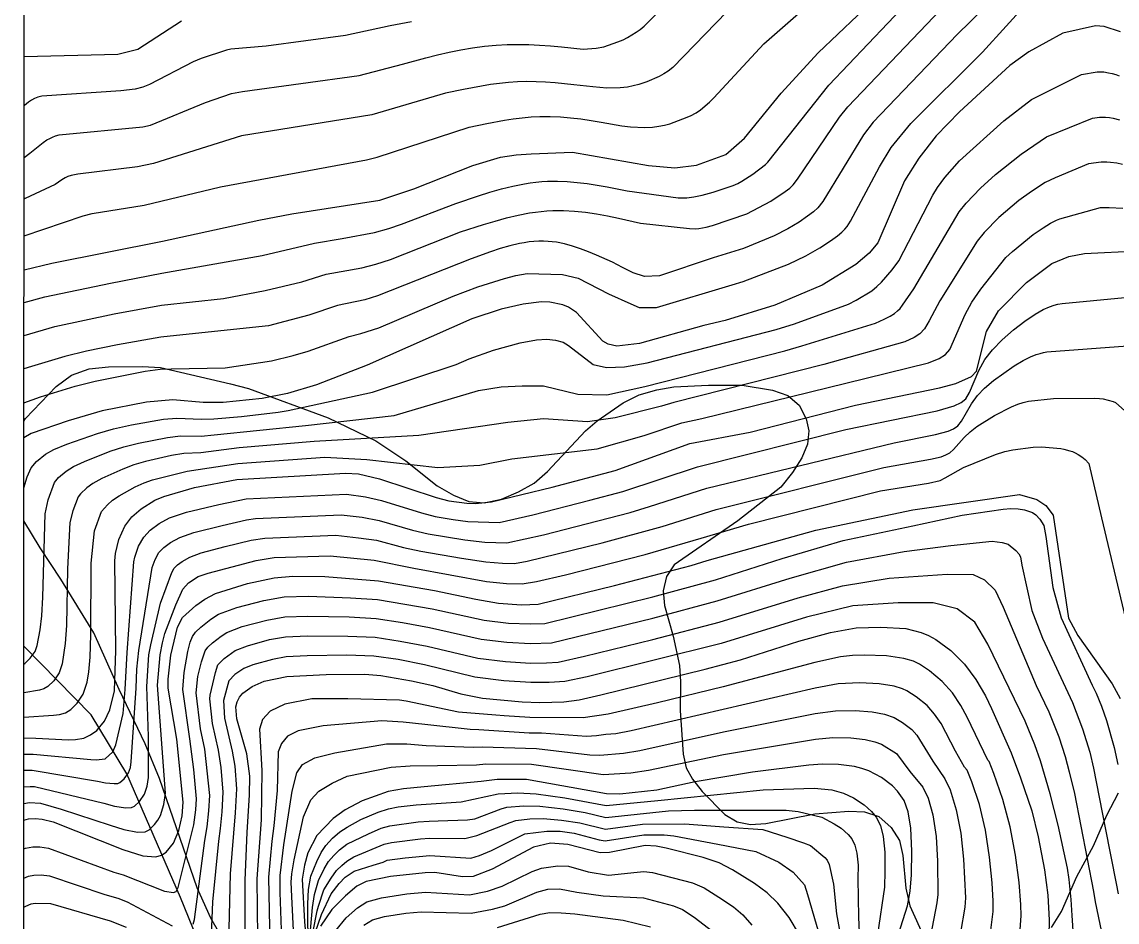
# Model space of a CAD drawing. Extents: x 197794 to 200030, y 561152 to 563931.
# Drawn here: x 197793.8 to 198070.8, y 562998.3 to 563226.1 of the extents above; entities that cross this region are included whole.
import ezdxf

# ---------------------------------------------------------------- set-up
doc = ezdxf.new("R2010")
doc.units = 0
for name, color, linetype in [('E0022112', 5, 'CONTINUOUS'), ('F0017111', 30, 'CONTINUOUS'), ('F0017114', 7, 'CONTINUOUS'), ('G0037213', 32, 'CONTINUOUS'), ('H0017334', 7, 'CONTINUOUS')]:
    doc.layers.add(name, color=color, linetype=linetype)

msp = doc.modelspace()

# ---------------------------------------------------------------- linework, layer by layer
at = {"layer": 'E0022112', "flags": 128}
msp.add_lwpolyline([(197848.739, 562968.075), (197833.933, 563004.537), (197820.339, 563035.834), (197811.303, 563050.759), (197794.301, 563068.174)], dxfattribs=at)
at = {"layer": 'F0017111'}
for points, elevation in [([(197794.329, 563171.932), (197809.305, 563177.015), (197811.565, 563177.586), (197824.728, 563179.738), (197843.979, 563184.355), (197880.913, 563191.22), (197883.633, 563191.873), (197906.873, 563199.447), (197911.35, 563200.388), (197915.828, 563201.224), (197918.069, 563201.57), (197920.311, 563201.851), (197922.554, 563202.054), (197924.799, 563202.165), (197927.38, 563202.17), (197929.964, 563202.054), (197932.55, 563201.834), (197935.137, 563201.529), (197937.726, 563201.154), (197940.316, 563200.728), (197945.496, 563199.79), (197947.729, 563199.535), (197951.306, 563199.376), (197953.26, 563199.457), (197954.849, 563199.683), (197956.341, 563199.977), (197957.661, 563200.313), (197960.942, 563201.527), (197962.847, 563202.356), (197964.323, 563203.109), (197965.444, 563203.867), (197967.701, 563205.815), (197968.813, 563206.9), (197981.458, 563220.564), (198003.009, 563239.474)], 345), ([(197794.334, 563191.799), (197795.757, 563192.871), (197799.192, 563195.563), (197800.12, 563196.215), (197800.837, 563196.619), (197801.543, 563196.964), (197802.267, 563197.253), (197803.182, 563197.477), (197824.381, 563199.532), (197826.332, 563199.988), (197840.202, 563205.666), (197846.802, 563207.941), (197849.603, 563208.501), (197879.045, 563212.52), (197890.029, 563215.396), (197895.933, 563216.974), (197898.888, 563217.718), (197901.847, 563218.406), (197904.812, 563219.02), (197907.784, 563219.543), (197910.765, 563219.955), (197913.756, 563220.238), (197916.484, 563220.374), (197919.222, 563220.403), (197921.966, 563220.341), (197924.716, 563220.203), (197927.47, 563220.004), (197930.228, 563219.759), (197935.751, 563219.194), (197938.986, 563219.429), (197940.928, 563219.811), (197944.484, 563221.031), (197945.828, 563221.589), (197946.913, 563222.128), (197949.172, 563223.482), (197950.166, 563224.182), (197951.2, 563225.042), (197963.556, 563237.406)], 335), ([(198044.025, 563236.381), (198030.303, 563222.871), (198009.092, 563200.709), (198006.655, 563197.512), (197996.369, 563180.668), (197995.103, 563179.06), (197993.994, 563178.028), (197992.515, 563176.901), (197990.357, 563175.462), (197987.482, 563173.758), (197984.038, 563171.978), (197976.289, 563168.773), (197968.649, 563166.374), (197955.046, 563161.831), (197951.243, 563161.641), (197948.39, 563162.591), (197945.727, 563163.922), (197943.178, 563165.3), (197939.13, 563167.106), (197937.104, 563167.948), (197935.074, 563168.718), (197933.04, 563169.389), (197931, 563169.938), (197928.953, 563170.341), (197927.927, 563170.48), (197926.899, 563170.573), (197925.694, 563170.621), (197924.487, 563170.607), (197923.276, 563170.534), (197922.064, 563170.407), (197920.849, 563170.23), (197919.632, 563170.007), (197917.193, 563169.441), (197914.747, 563168.741), (197912.297, 563167.941), (197907.389, 563166.175), (197883.69, 563156.77), (197880.48, 563155.79), (197873.62, 563154.35), (197866.33, 563151.88), (197860.25, 563150.28), (197856.14, 563149.23), (197842.52, 563147.74), (197828.92, 563146.35), (197817.96, 563144.42), (197810.16, 563142.8), (197804.68, 563141.47), (197796.21, 563138.94), (197794.32, 563138.29)], 365), ([(197794.324, 563155.06), (197799.6, 563156.52), (197816.22, 563160.03), (197829.2, 563162.52), (197854.53, 563167.03), (197867.78, 563170.11), (197874.78, 563171.25), (197882.99, 563172.85), (197886.56, 563173.83), (197889.78, 563174.93), (197903.508, 563180.184), (197909.277, 563182.117), (197912.165, 563183.017), (197915.058, 563183.836), (197917.958, 563184.548), (197920.865, 563185.127), (197922.322, 563185.358), (197923.781, 563185.545), (197925.243, 563185.685), (197926.708, 563185.776), (197929.206, 563185.811), (197931.712, 563185.71), (197934.224, 563185.494), (197936.742, 563185.181), (197939.265, 563184.791), (197941.791, 563184.343), (197946.848, 563183.35), (197959.757, 563181.597), (197961.984, 563181.592), (197963.718, 563181.797), (197965.869, 563182.246), (197968.644, 563183.02), (197973.662, 563184.716), (197974.867, 563185.231), (197975.872, 563185.801), (197978.617, 563187.585), (197981.841, 563190.008), (197982.474, 563190.612), (197997.844, 563210.042), (198022.748, 563236.308)], 355), ([(197794.317, 563129.749), (197798.5, 563131.25), (197807.22, 563133.95), (197812.28, 563135.23), (197824.96, 563137.74), (197828.78, 563138.27), (197831.54, 563138.36), (197845.21, 563138.61), (197856.95, 563140.33), (197862.43, 563141.72), (197866.19, 563142.77), (197876.55, 563146.48), (197879.5, 563147.23), (197884.03, 563148.72), (197902.9, 563156.67), (197909.12, 563159.1), (197915.81, 563161.21), (197918.72, 563161.93), (197921.585, 563162.396), (197930.512, 563162.211), (197934.506, 563161.261), (197942.114, 563157.27), (197947.819, 563154.8), (197949.911, 563153.85), (197954.285, 563153.85), (197973.452, 563159.602), (197976.216, 563160.448), (197987.651, 563164.77), (197992.039, 563166.918), (197995.606, 563168.956), (197998.268, 563170.684), (198000.031, 563171.982), (198001.146, 563172.925), (198001.9, 563173.656), (198002.522, 563174.359), (198003.382, 563175.665), (198010.714, 563189.456), (198013.674, 563194.286), (198018.604, 563200.383), (198036.771, 563218.466), (198048.692, 563231.547)], 370), ([(197794.322, 563146.75), (197802.14, 563148.99), (197817.09, 563152.22), (197829.06, 563154.44), (197844.77, 563156.08), (197855.34, 563158.13), (197864.56, 563160.37), (197870.7, 563162.23), (197879.77, 563163.89), (197883.34, 563164.81), (197887.05, 563166), (197904.75, 563172.94), (197910.549, 563174.828), (197913.452, 563175.705), (197916.358, 563176.503), (197919.268, 563177.194), (197922.185, 563177.753), (197923.646, 563177.974), (197925.108, 563178.152), (197926.573, 563178.283), (197928.04, 563178.364), (197929.419, 563178.393), (197930.801, 563178.379), (197933.57, 563178.229), (197936.345, 563177.938), (197939.125, 563177.53), (197941.909, 563177.028), (197944.696, 563176.456), (197950.276, 563175.194), (197962.593, 563173.78), (197964.138, 563173.772), (197965.004, 563173.843), (197966.83, 563174.172), (197968.444, 563174.593), (197977.167, 563177.496), (197983.171, 563180.737), (197986.866, 563183.192), (197987.967, 563184.059), (197988.833, 563184.884), (197989.986, 563186.333), (198000.531, 563201.948), (198002.663, 563204.616), (198028.009, 563231.152)], 360), ([(197972.069, 563228.618), (197958.382, 563214.519), (197957.274, 563213.655), (197956.18, 563212.977), (197954.929, 563212.31), (197951.84, 563210.908), (197949.807, 563210.249), (197946.949, 563209.575), (197945.116, 563209.39), (197941.738, 563209.364), (197938.185, 563209.625), (197933.401, 563210.201), (197928.621, 563210.675), (197926.234, 563210.842), (197923.85, 563210.945), (197921.469, 563210.971), (197919.093, 563210.907), (197916.815, 563210.754), (197914.541, 563210.518), (197912.271, 563210.211), (197910.003, 563209.845), (197905.472, 563208.984), (197900.946, 563208.029), (197882.332, 563202.604), (197849.288, 563197.258), (197827.102, 563190.245), (197823.05, 563189.462), (197807.969, 563187.583), (197806.217, 563187.244), (197805.433, 563186.963), (197804.772, 563186.653), (197803.862, 563186.135), (197802.187, 563184.974), (197798.401, 563183.142), (197794.594, 563181.371), (197794.331, 563181.258)], 340), ([(197892.353, 563226.102), (197886.954, 563225.098), (197875.605, 563222.671), (197855.584, 563219.927), (197846.598, 563219.179), (197845.502, 563218.975), (197839.112, 563216.805), (197837.068, 563215.969), (197826.048, 563210.266), (197824.353, 563209.57), (197822.393, 563209.091), (197818.798, 563208.615), (197798.836, 563207.298), (197797.796, 563207.043), (197796.995, 563206.694), (197796.222, 563206.271), (197795.445, 563205.772), (197794.475, 563204.978), (197794.337, 563204.823)], 330), ([(197794.312, 563108.195), (197795.16, 563111.01), (197796.11, 563113.3), (197797.44, 563114.9), (197799.77, 563116.74), (197801.86, 563117.87), (197805.19, 563119.23), (197812.94, 563121.94), (197816.97, 563123.11), (197821.47, 563124.15), (197829.63, 563125.58), (197832.98, 563125.84), (197839.21, 563125.59), (197842.3, 563125.67), (197849.34, 563126.3), (197858.58, 563127.37), (197861.16, 563127.77), (197882.49, 563132.4), (197903.58, 563139.43), (197906.94, 563140.83), (197913.09, 563143.04), (197919.83, 563144.93), (197923.9, 563145.65), (197926.59, 563145.84), (197928.73, 563145.55), (197930.64, 563145.04), (197932.03, 563144.26), (197938.29, 563139.41), (197941.62, 563138.68), (197946.17, 563138.8), (197951.922, 563139.863), (197984.585, 563148.305), (197989.162, 563149.693), (198002.846, 563154.701), (198004.783, 563155.676), (198008.73, 563158.074), (198009.975, 563159.106), (198011.179, 563160.284), (198013.856, 563163.364), (198015.547, 563165.663), (198024.158, 563182.278), (198025.352, 563184.17), (198027.245, 563186.71), (198030.957, 563190.911), (198042.131, 563201.085), (198049.095, 563206.428), (198061.742, 563212.792), (198065.77, 563213.447), (198067.412, 563213.415), (198068.573, 563213.234), (198069.551, 563213.008), (198070.43, 563212.751), (198071.261, 563212.451)], 380), ([(197794.3, 563063.61), (197794.56, 563063.76), (197795.89, 563065.12), (197797.16, 563066.82), (197797.67, 563068.35), (197798.42, 563072.25), (197798.85, 563075.79), (197799.08, 563080.51), (197799.71, 563101.64), (197800.45, 563105.15), (197802.04, 563109.6), (197803.04, 563110.8), (197805.01, 563112.47), (197806.81, 563113.61), (197809.58, 563114.89), (197816.12, 563117.45), (197819.54, 563118.56), (197823.24, 563119.5), (197830.62, 563120.97), (197833.86, 563121.38), (197839.11, 563121.32), (197842.43, 563121.58), (197865.51, 563124.01), (197887.91, 563126.49), (197909.28, 563132.81), (197914.99, 563133.78), (197920.32, 563134), (197925.73, 563134), (197934.35, 563131.91), (197941.74, 563131.78), (197951.34, 563133.88), (197986.778, 563142.839), (197991.072, 563144.118), (198009.676, 563149.855), (198011.903, 563150.859), (198013.374, 563151.657), (198014.475, 563152.354), (198015.257, 563152.968), (198015.871, 563153.587), (198016.52, 563154.397), (198019.368, 563158.54), (198030.847, 563178.009), (198032.585, 563180.193), (198036.266, 563184.065), (198040.062, 563187.518), (198046.477, 563192.654), (198052.936, 563196.994), (198064.56, 563201.771), (198066.319, 563202.021), (198067.823, 563202.011), (198068.889, 563201.885), (198069.787, 563201.723), (198071.369, 563201.321)], 385), ([(198072.113, 563190.04), (198070.707, 563190.335), (198069.131, 563190.542), (198068.145, 563190.61), (198066.704, 563190.583), (198063.512, 563190.2), (198055.131, 563186.67), (198052.617, 563185.423), (198049.103, 563183.202), (198045.896, 563180.872), (198040.883, 563176.605), (198037.115, 563172.791), (198035.401, 563170.597), (198025.96, 563155.499), (198023.276, 563150.453), (198022.037, 563148.404), (198020.921, 563147.196), (198019.433, 563146.247), (198017.1, 563145.141), (197996.632, 563139.419), (197958.64, 563129.79), (197955.51, 563128.84), (197943.83, 563125.88), (197936.81, 563124.89), (197925.73, 563125.63), (197916.65, 563124.77), (197894.19, 563121.45), (197867.73, 563119.92), (197848.74, 563118.32), (197839.01, 563117.06), (197834.74, 563116.92), (197831.61, 563116.36), (197825.01, 563114.85), (197822.1, 563114.01), (197819.3, 563112.96), (197813.98, 563110.56), (197811.77, 563109.35), (197810.25, 563108.21), (197808.64, 563106.7), (197807.98, 563105.9), (197806.66, 563102.38), (197805.91, 563099.48), (197805.29, 563087.69), (197805.05, 563073.41), (197804.74, 563068.83), (197803.99, 563063.71), (197803.24, 563061.42), (197801.84, 563059.42), (197800.36, 563057.93), (197799.36, 563057.35), (197798.21, 563057), (197794.298, 563056.32)], 390), ([(197794.296, 563050.21), (197801.76, 563050.69), (197803.29, 563050.86), (197804.82, 563051.33), (197806.16, 563052.1), (197807.79, 563053.72), (197809.31, 563056.03), (197810.32, 563059.08), (197810.74, 563061.62), (197811.06, 563065.4), (197811.26, 563071.03), (197811.33, 563089.18), (197812.12, 563097.32), (197813.91, 563102.2), (197815.48, 563103.95), (197816.72, 563105.09), (197818.37, 563106.22), (197822.47, 563108.47), (197824.67, 563109.46), (197826.78, 563110.2), (197835.62, 563112.46), (197848.44, 563114.33), (197870.37, 563115.96), (197881.01, 563115.42), (197898.99, 563113.32), (197909.58, 563113.94), (197917.68, 563115.56), (197939.28, 563118.12), (197951.13, 563121.46), (197960.68, 563124.62), (197965.788, 563125.736), (198002.192, 563134.657), (198023.116, 563139.851), (198025.747, 563140.974), (198027.344, 563141.959), (198028.438, 563143.232), (198032.331, 563152.044), (198034.043, 563155.156), (198036.278, 563158.437), (198042.632, 563166.461), (198044.302, 563168.026), (198049.553, 563172.303), (198052.056, 563174.032), (198053.935, 563175.154), (198055.434, 563175.893), (198056.322, 563176.242), (198066.57, 563179.103), (198068.746, 563179.159), (198072.259, 563178.951)], 395), ([(197794.294, 563040.871), (197796.654, 563040.827), (197811.26, 563039.49), (197812.6, 563039.43), (197814.87, 563039.68), (197816.78, 563041.46), (197817.56, 563043.22), (197819.37, 563051.08), (197819.94, 563057.21), (197820.43, 563066.52), (197822.08, 563089.45), (197822.32, 563090.71), (197823.28, 563093.47), (197824.59, 563095.75), (197826.22, 563097.52), (197828.53, 563099.2), (197831.12, 563100.59), (197835.43, 563102.02), (197843.61, 563104), (197850.5, 563105.4), (197875.89, 563106.63), (197880.68, 563105.95), (197884.72, 563105.02), (197894.86, 563101.88), (197898.32, 563100.97), (197902.85, 563100.16), (197906.58, 563099.68), (197914.48, 563099.45), (197922.98, 563101.42), (197937.42, 563105.09), (197945.73, 563107.32), (197964.64, 563113.55), (198002.171, 563122.934), (198025.262, 563127.687), (198029.581, 563128.925), (198031.362, 563129.769), (198032.512, 563130.715), (198033.439, 563132.307), (198035.833, 563137.924), (198037.337, 563140.672), (198039.23, 563143.127), (198041.705, 563145.635), (198044.584, 563148.155), (198047.463, 563150.385), (198050.027, 563152.117), (198052.107, 563153.292), (198053.687, 563154), (198054.871, 563154.411), (198055.82, 563154.665), (198056.872, 563154.852), (198072.733, 563156.359)], 405), ([(197794.292, 563036.759), (197796.41, 563036.8), (197812.88, 563033.96), (197814.91, 563033.54), (197817.11, 563033.41), (197818.05, 563033.45), (197818.58, 563033.67), (197819.66, 563034.63), (197820.78, 563036.08), (197821.23, 563037.45), (197821.45, 563038.88), (197822.65, 563057.57), (197822.87, 563062.32), (197823.33, 563067.08), (197826.75, 563088.04), (197827.47, 563090.11), (197828.45, 563091.82), (197829.68, 563093.15), (197831.41, 563094.41), (197833.69, 563095.63), (197837.26, 563096.9), (197844.41, 563098.69), (197850.57, 563100.09), (197852.86, 563100.46), (197874.52, 563101.41), (197879.81, 563100.77), (197884.11, 563099.97), (197892.58, 563097.51), (197896.51, 563096.6), (197905.78, 563095.05), (197910.88, 563094.49), (197916.43, 563094.26), (197925.74, 563096.36), (197947.63, 563102), (197952.53, 563103.45), (197967.02, 563108.16), (198014.403, 563119.632), (198024.867, 563121.668), (198028.051, 563122.526), (198029.437, 563123.148), (198030.472, 563123.881), (198031.401, 563125.108), (198033.952, 563129.429), (198035.466, 563131.545), (198037.263, 563133.441), (198039.542, 563135.382), (198044.746, 563139.071), (198047.035, 563140.422), (198048.877, 563141.344), (198050.266, 563141.904), (198051.301, 563142.234), (198052.127, 563142.44), (198052.985, 563142.596), (198073.39, 563144.133)], 410), ([(197794.291, 563032.571), (197795.89, 563032.69), (197796.95, 563032.69), (197814.49, 563028.44), (197817.22, 563027.66), (197820.09, 563027.27), (197821.5, 563027.32), (197822.29, 563027.66), (197823.51, 563028.82), (197824.79, 563030.71), (197825.46, 563032.76), (197825.79, 563034.9), (197825.77, 563045.27), (197825.36, 563057.93), (197825.93, 563065.95), (197826.37, 563068.51), (197828.81, 563079.06), (197831.67, 563086.75), (197832.32, 563087.89), (197833.14, 563088.77), (197834.29, 563089.61), (197836.26, 563090.68), (197839.09, 563091.77), (197845.21, 563093.38), (197851.78, 563094.97), (197855.22, 563095.52), (197873.15, 563096.2), (197878.94, 563095.59), (197883.51, 563094.93), (197890.31, 563093.14), (197894.7, 563092.23), (197904.98, 563090.41), (197911.08, 563089.51), (197915.37, 563089.15), (197918.38, 563089.08), (197921.54, 563089.67), (197940.53, 563094.3), (197955.7, 563098.43), (197969.4, 563102.77), (198011.807, 563113.34), (198023.592, 563115.425), (198026.291, 563116.068), (198027.495, 563116.523), (198028.433, 563117.047), (198029.363, 563117.91), (198032.071, 563120.935), (198033.595, 563122.419), (198035.296, 563123.754), (198039.727, 563126.519), (198044.043, 563128.728), (198045.676, 563129.401), (198047.022, 563129.837), (198048.344, 563130.146), (198054.73, 563130.854), (198065.171, 563130.911), (198066.361, 563130.824), (198067.238, 563130.696), (198069.77, 563130.013), (198070.408, 563129.797), (198075.079, 563125.619)], 415), ([(197794.29, 563028.37), (197795.69, 563028.6), (197798.51, 563028.4), (197803.69, 563026.88), (197816.11, 563022.91), (197819.53, 563021.78), (197823.06, 563021.13), (197824.95, 563021.2), (197826, 563021.65), (197827.36, 563023), (197828.16, 563024.11), (197828.8, 563025.33), (197829.69, 563028.07), (197830.13, 563030.93), (197828.07, 563058.29), (197828.74, 563065.99), (197829.32, 563068.98), (197829.95, 563071.34), (197832.73, 563078.61), (197834.47, 563082.6), (197835.95, 563084.21), (197838.33, 563085.75), (197840.93, 563086.64), (197853, 563089.84), (197857.59, 563090.58), (197871.78, 563090.98), (197882.9, 563089.88), (197892.88, 563087.85), (197911.27, 563084.53), (197916.31, 563084), (197920.33, 563083.9), (197923.9, 563084.52), (197931.25, 563086.23), (197951.44, 563091.37), (197965.62, 563095.45), (197977.525, 563099.062), (198010.894, 563107.489), (198023.105, 563109.399), (198026.007, 563110.102), (198027.288, 563110.705), (198031.913, 563113.368), (198040.038, 563116.612), (198042.398, 563117.38), (198044.427, 563117.829), (198049.572, 563118.464), (198051.659, 563118.559), (198056.579, 563118.121), (198057.302, 563117.991), (198058.792, 563117.602), (198059.478, 563117.376), (198060.136, 563117.082), (198060.941, 563116.628), (198061.851, 563116.05), (198062.681, 563115.412), (198063.615, 563114.362), (198066.818, 563100.644), (198078.142, 563053.085)], 420), ([(197794.287, 563016.859), (197794.68, 563017.04), (197796.58, 563017.38), (197798.35, 563017.38), (197800.55, 563017.06), (197817.04, 563011.02), (197819.4, 563010.29), (197829.84, 563006.17), (197832.16, 563005.82), (197832.84, 563006.11), (197833.29, 563007.13), (197835.72, 563016.85), (197837.28, 563022.92), (197837.78, 563026.71), (197837.95, 563029.53), (197837.24, 563036.93), (197836.27, 563044.74), (197834.47, 563057.16), (197834.81, 563061.53), (197835.74, 563066.8), (197836.38, 563069.17), (197836.95, 563070.61), (197837.73, 563071.68), (197839.05, 563072.96), (197841.53, 563074.97), (197843.53, 563076.21), (197848.16, 563077.93), (197854.96, 563079.75), (197860.12, 563080.6), (197866.25, 563080.79), (197876.89, 563080.39), (197883.7, 563079.94), (197897.52, 563077.57), (197910.68, 563074.75), (197916.86, 563073.98), (197922.33, 563073.78), (197926.06, 563073.92), (197953.36, 563080.66), (197969.19, 563084.94), (197986.03, 563090.34), (198001.52, 563094.91), (198019.11, 563098.6), (198031.57, 563101.31), (198041.98, 563102.81), (198043.94, 563102.96), (198045.73, 563102.88), (198047.33, 563102.62), (198049.34, 563101.99), (198050.22, 563101.36), (198051.27, 563100.28), (198052.21, 563098.71), (198052.72, 563095.86), (198054.48, 563083.02), (198056.65, 563075.3), (198064.43, 563058.25), (198065.45, 563056.24), (198066.79, 563053), (198068.08, 563049.31), (198070.07, 563042.5), (198070.96, 563038.19)], 430), ([(197837.11, 562997.79), (197837.45, 562999.01), (197840.04, 563019), (197840.64, 563022.46), (197841.1, 563026.48), (197841.31, 563030.36), (197840.09, 563042.08), (197838.99, 563047.26), (197837.87, 563056.37), (197838.26, 563060.44), (197839.23, 563064.16), (197840.13, 563067.01), (197840.79, 563067.87), (197841.99, 563068.99), (197844.15, 563070.72), (197845.64, 563071.64), (197849.5, 563073.1), (197855.71, 563074.77), (197860.28, 563075.56), (197866.13, 563075.76), (197876.57, 563075.54), (197883.4, 563075.18), (197890.02, 563074.11), (197896.89, 563072.87), (197909.9, 563069.95), (197916.47, 563069.13), (197922.38, 563068.83), (197927.75, 563069.03), (197953.37, 563075.27), (197969.66, 563079.59), (197988.09, 563085.38), (198002.32, 563089.38), (198016.94, 563092.1), (198028.73, 563093.59), (198039.19, 563094.68), (198041.74, 563094.42), (198043.24, 563093.95), (198045.16, 563092.32), (198045.94, 563091.49), (198046.33, 563090.79), (198046.72, 563088.66), (198049.2, 563077.19), (198051.91, 563070.15), (198059.47, 563053.87), (198062.05, 563047.27), (198063.85, 563041.37), (198064.82, 563037.3), (198067.73, 563022.22), (198070.55, 563008.13), (198071.01, 563005.48)], 435), ([(197841.61, 562990.88), (197842.09, 563003.49), (197843.63, 563018.78), (197844.01, 563022), (197844.42, 563026.24), (197844.68, 563031.19), (197844.15, 563037.5), (197843.54, 563041.82), (197841.99, 563048.6), (197841.36, 563054.79), (197841.41, 563055.79), (197842.71, 563061.52), (197843.31, 563063.42), (197844.94, 563065.03), (197847.76, 563067.08), (197850.85, 563068.27), (197856.45, 563069.8), (197860.45, 563070.52), (197866.02, 563070.74), (197876.26, 563070.7), (197883.11, 563070.41), (197889.49, 563069.42), (197896.25, 563068.17), (197909.12, 563065.15), (197916.07, 563064.27), (197922.42, 563063.88), (197926.45, 563063.92), (197929.44, 563064.13), (197936.08, 563065.61), (197953.38, 563069.88), (197970.14, 563074.23), (197990.15, 563080.42), (198001.36, 563083.39), (198013.14, 563085.32), (198027.77, 563086.4), (198034.41, 563086.27), (198037.26, 563084.91), (198039.97, 563082.34), (198042, 563078.01), (198050.31, 563058.22), (198053.48, 563051.51), (198056.02, 563045.22), (198057.62, 563040.25), (198058.69, 563036.4), (198059.96, 563030.87), (198064.84, 563006.09), (198065.2, 563003.46), (198068.76, 562986.56)], 440), ([(198060.23, 562987.11), (198059.37, 562999.99), (198059.12, 563004.04), (198058.67, 563009.14), (198058.23, 563012.02), (198055.9, 563022.88), (198053.87, 563030.77), (198051.39, 563039.13), (198050, 563043.18), (198047.5, 563049.14), (198046.2, 563052), (198038.07, 563068.66), (198034.82, 563074.21), (198030.35, 563077.6), (198024.25, 563079.09), (198015.44, 563079.09), (198003.93, 563078.33), (197992.21, 563075.46), (197970.61, 563068.87), (197936.77, 563060.42), (197931.13, 563059.23), (197927.14, 563058.95), (197922.47, 563058.94), (197915.67, 563059.41), (197908.33, 563060.35), (197895.62, 563063.47), (197888.96, 563064.74), (197882.82, 563065.65), (197875.94, 563065.86), (197865.9, 563065.72), (197860.62, 563065.48), (197857.2, 563064.82), (197852.2, 563063.44), (197849.88, 563062.51), (197847.67, 563061.01), (197846.16, 563059.4), (197844.79, 563054.42), (197845, 563049.94), (197846.99, 563041.56), (197847.6, 563037.79), (197848.05, 563032.03), (197847.74, 563026.01), (197846.47, 563010.55), (197845.77, 562982.75)], 445), ([(198045.68, 562988.21), (198046.48, 562999.91), (198046.42, 563002.84), (198046, 563008.34), (198045.05, 563015.26), (198043.74, 563022.41), (198041.88, 563029.37), (198039.62, 563035.94), (198038.39, 563038.97), (198038.1, 563039.34), (198032.86, 563050.18), (198031.27, 563053.12), (198029.12, 563056.33), (198026.57, 563059.24), (198023.37, 563061.9), (198020.8, 563063.6), (198019.31, 563064.32), (198016.85, 563065.07), (198012.42, 563065.71), (198006.78, 563065.9), (198003.83, 563065.77), (198000.85, 563065.42), (197994.33, 563064.03), (197971.13, 563057.83), (197954.57, 563053.82), (197942.1, 563050.94), (197935.77, 563050.01), (197922.29, 563050.07), (197915.75, 563050.52), (197913.65, 563050.74), (197904.24, 563051.47), (197890.98, 563054.24), (197889.32, 563054.51), (197876.18, 563054.82), (197867.13, 563054.82), (197860.32, 563053.46), (197856.6, 563051.72), (197854.61, 563049.61), (197853.87, 563047.14), (197854.49, 563036.73), (197854.3, 563024.23), (197853.23, 563009.31), (197853.52, 562979.59)], 455), ([(198038.02, 562989.54), (198039.39, 563001.01), (198039.43, 563003.68), (198039.16, 563008.32), (198038.5, 563014.77), (198037.49, 563021.62), (198035.98, 563028.07), (198034.07, 563033.87), (198032.82, 563036.8), (198032.22, 563037.54), (198029.93, 563041.62), (198026.24, 563048.58), (198024.63, 563050.99), (198022.71, 563053.17), (198019.92, 563055.37), (198017.6, 563056.85), (198016.47, 563057.39), (198014.41, 563058.03), (198010.64, 563058.65), (198005.67, 563058.91), (198000.21, 563058.62), (197994.38, 563057.56), (197947.86, 563046.74), (197944, 563046.01), (197941.45, 563045.83), (197939.12, 563045.46), (197936.59, 563045.32), (197925.24, 563046.15), (197922.06, 563046.15), (197909.31, 563046.99), (197907.13, 563047.05), (197895.68, 563048.3), (197890.22, 563048.96), (197884.85, 563049.23), (197869.99, 563047.99), (197863.67, 563046.75), (197860.94, 563045.39), (197859.46, 563043.53), (197858.59, 563041.42), (197858.34, 563031.63), (197857.53, 563022.69), (197856.97, 563018.85), (197856.16, 563009.73), (197856.69, 562984.23)], 460), ([(197859.49, 562994.06), (197859.09, 563005.85), (197859.1, 563010.15), (197860.07, 563017.9), (197862.18, 563031.51), (197863.3, 563036.09), (197864.79, 563038.2), (197867.89, 563039.93), (197872.97, 563041.17), (197886.02, 563043.41), (197891.11, 563043.42), (197896.02, 563043.06), (197907.94, 563042.6), (197910.19, 563042.71), (197923.95, 563042.23), (197937.42, 563040.63), (197939.95, 563040.57), (197945.9, 563041.08), (197950.05, 563041.78), (197971.23, 563046.45), (197994.44, 563051.09), (197999.56, 563051.83), (198004.56, 563051.92), (198008.86, 563051.58), (198011.97, 563050.99), (198014.39, 563050.1), (198016.46, 563048.84), (198018.86, 563047.1), (198020.14, 563045.65), (198024.14, 563039.05), (198027.24, 563034.63), (198028.53, 563031.8), (198030.09, 563026.77), (198031.24, 563020.82), (198031.94, 563014.28), (198032.44, 563004.52), (198032.3, 563002.12), (198030.04, 562989.28)], 465), ([(197862.57, 562994.53), (197862.02, 563004.84), (197861.92, 563008.43), (197862.04, 563010.57), (197862.66, 563014.06), (197865.04, 563024.94), (197866.89, 563029.28), (197868.88, 563031.51), (197872.23, 563033.49), (197876.07, 563035.23), (197887.19, 563037.58), (197892, 563037.88), (197898.91, 563037.96), (197908.76, 563038.16), (197911.08, 563038.42), (197922.66, 563038.31), (197940.78, 563035.69), (197947.8, 563036.15), (197952.23, 563036.81), (197971.27, 563040.77), (197994.49, 563044.62), (197998.92, 563045.03), (198003.45, 563044.93), (198007.08, 563044.51), (198009.53, 563043.95), (198011.18, 563043.35), (198015.01, 563041.04), (198018.35, 563036.47), (198021.66, 563032.47), (198022.99, 563029.73), (198024.19, 563025.47), (198024.99, 563020.02), (198025.39, 563013.79), (198025.45, 563005.36), (198025.21, 563003.22), (198022.34, 562988.29)], 470), ([(197866.22, 562990.77), (197866.12, 563002.94), (197866.26, 563006.58), (197866.86, 563009.93), (197868.39, 563013.7), (197869.49, 563015.94), (197870.65, 563017.73), (197872.31, 563019.55), (197874.19, 563021.17), (197876.03, 563022.38), (197879.55, 563024.29), (197883.89, 563026.15), (197886.47, 563026.96), (197888.95, 563027.47), (197893.47, 563028.03), (197904.86, 563028.77), (197914.21, 563030.77), (197919.2, 563031.08), (197923.86, 563030.8), (197931.09, 563029.78), (197941.54, 563027.82), (197954.59, 563029.09), (197981.25, 563031.85), (197994.2, 563032.2), (197998.66, 563031.85), (198001.55, 563030.97), (198004.11, 563029.77), (198006.77, 563028), (198008.68, 563026.34), (198009.86, 563024.86), (198010.95, 563022.75), (198011.64, 563019.96), (198012, 563016), (198012.07, 563011.26), (198011.91, 563007.22), (198010.2, 562995.22)], 480), ([(197866.41, 562992.42), (197867.27, 563002.06), (197867.76, 563005.29), (197868.84, 563008.85), (197870.24, 563011.85), (197871.33, 563013.7), (197872.68, 563015.2), (197874.14, 563016.67), (197875.97, 563018.04), (197881.41, 563020.7), (197884.66, 563022.09), (197886.87, 563022.73), (197894.04, 563023.73), (197896.82, 563023.89), (197899.04, 563023.93), (197906.47, 563024.19), (197908.33, 563024.43), (197915.02, 563027.01), (197916.45, 563027.4), (197920.73, 563027.76), (197924.75, 563027.66), (197930.69, 563026.96), (197936.28, 563026.07), (197941.46, 563024.85), (197957.3, 563026.5), (197963.9, 563026.66), (197987.11, 563026.68), (197990.11, 563026.33), (197996.07, 563024.91), (197999.18, 563023.22), (198000.99, 563022.1), (198002.76, 563020.54), (198003.65, 563019.42), (198004.47, 563017.84), (198004.98, 563015.75), (198005.25, 563012.78), (198005.21, 563009.34), (198005.41, 562999.63), (198005.67, 562991.73)], 485), ([(197866.56, 562991.32), (197868.43, 563001.18), (197868.79, 563002.4), (197870.18, 563006.49), (197871.97, 563009.49), (197873.37, 563011.4), (197874.71, 563012.67), (197875.98, 563013.79), (197877.76, 563014.9), (197885.43, 563018.04), (197887.27, 563018.5), (197894.61, 563019.42), (197896.87, 563019.54), (197905.85, 563019.48), (197908.83, 563020.22), (197917.31, 563023.54), (197918.7, 563024.04), (197922.26, 563024.44), (197925.65, 563024.52), (197930.28, 563024.14), (197934.88, 563023.47), (197941.39, 563021.87), (197950.73, 563023.12), (197961.48, 563023.22), (197971.33, 563022.45), (197981.17, 563021.8), (197987.26, 563019.85), (197991.49, 563018.41), (197993.2, 563017.75), (197996.84, 563014.73), (197997.43, 563013.99), (197997.98, 563012.93), (197999.06, 563007.92), (197999.84, 563000.4), (198003.55, 562980.09)], 490), ([(197867.21, 562993.4), (197869.59, 563000.3), (197872.03, 563005.53), (197874.07, 563008.15), (197875.54, 563009.74), (197877.84, 563011.27), (197882.61, 563012.73), (197885.12, 563013.51), (197886.21, 563013.98), (197890.76, 563014.64), (197896.92, 563015.19), (197907.32, 563014.53), (197909.55, 563015.23), (197912.55, 563016.47), (197920.95, 563020.67), (197926.54, 563021.38), (197929.88, 563021.32), (197933.47, 563020.88), (197939.76, 563019.17), (197941.32, 563018.9), (197951.07, 563020.41), (197956.21, 563020.39), (197958.63, 563020.16), (197969.82, 563018.06), (197979.37, 563016.2), (197985.2, 563013.48), (197988.83, 563011.02), (197991.68, 563007.79), (197992.46, 563005.32), (197999.05, 562982.84)], 495), ([(197873.16, 562996.22), (197875.84, 562999.43), (197878.66, 563001.92), (197881.06, 563003.48), (197884.7, 563004.51), (197891.13, 563005.47), (197895.87, 563005.88), (197907.01, 563005.21), (197911.58, 563006.19), (197915.25, 563007.46), (197922.84, 563011.15), (197925.17, 563012.02), (197929.31, 563012.6), (197932, 563012.46), (197936.99, 563011.09), (197942.17, 563010.26), (197949.38, 563011.01), (197951.12, 563011.14), (197953.24, 563010.88), (197963.36, 563008.24), (197966.34, 563006.98), (197970.06, 563004.69), (197973.72, 563002.17), (197976.1, 563000.19), (197978.39, 562997.54)], 505), ([(197794.285, 563009.498), (197795.43, 563010), (197796.84, 563010.26), (197798.65, 563010.27), (197800.78, 563010.06), (197814.78, 563005.34), (197818.02, 563004.42), (197820.43, 563003.47), (197831.82, 562997.39)], 435), ([(197880.27, 562997.6), (197882.46, 562998.91), (197885.47, 562999.75), (197890.91, 563000.57), (197894.77, 563000.92), (197907.41, 563000.57), (197912.83, 563001.58), (197915.92, 563002.43), (197924.03, 563005.91), (197926.78, 563006.65), (197929.74, 563006.78), (197934.17, 563005.91), (197940.82, 563004.97), (197951.03, 563004.45), (197958.62, 563002.48), (197960.85, 563001.53), (197963.84, 562999.57), (197968.56, 562995.95)], 510), ([(197794.283, 563002.11), (197794.8, 563002.36), (197796.17, 563002.95), (197797.11, 563003.13), (197801.01, 563003.05), (197816.1, 562998.69), (197820.15, 562997.09)], 440), ([(197914.08, 562996.97), (197924.83, 563000.33), (197927.32, 563000.74), (197930.14, 563000.67), (197933.67, 563000.43), (197945.84, 562998.8), (197952.74, 562997.11)], 515)]:
    msp.add_lwpolyline(points, dxfattribs=dict(at, elevation=elevation))
at = {"layer": 'F0017114'}
for points, elevation in [([(197794.326, 563163.399), (197801.38, 563165.06), (197829.33, 563170.61), (197853.72, 563175.93), (197862.07, 563177.56), (197884.35, 563180.96), (197892.94, 563183.84), (197907.82, 563189.73), (197914.81, 563191.83), (197918.78, 563192.44), (197922.59, 563192.72), (197933.076, 563193.121), (197952.298, 563189.755), (197958.928, 563189.149), (197964.427, 563189.863), (197971.843, 563192.51), (197976.557, 563196.705), (197985.8, 563208.018), (197995.149, 563218.299), (198010.08, 563232.546)], 350), ([(197794.341, 563217.319), (197818.073, 563217.902), (197823.07, 563219.176), (197834.183, 563226.33)], 325), ([(198071.629, 563223.577), (198067.467, 563224.905), (198065.276, 563225.103), (198057.059, 563223.216), (198048.456, 563218.491), (198043.677, 563215.023), (198030.878, 563203.355), (198025.02, 563197.25), (198020.614, 563191.608), (198017.015, 563185.855), (198010.239, 563170.164), (198008.074, 563167.558), (198004.678, 563164.693), (197996.158, 563159.443), (197984.193, 563154.407), (197971.622, 563150.548), (197966.238, 563149.295), (197949.98, 563144.72), (197944.27, 563144.06), (197942.03, 563144.53), (197940.67, 563145.34), (197934.05, 563152.56), (197932.06, 563153.92), (197930.57, 563154.51), (197927.3, 563155.2), (197925.21, 563155.23), (197920.58, 563154.72), (197915.03, 563153.43), (197907.57, 563150.93), (197881.07, 563139.22), (197868.26, 563134.28), (197860.95, 563132.06), (197854.56, 563130.81), (197844.73, 563129.77), (197839.63, 563129.76), (197831.97, 563130.46), (197825.32, 563129.9), (197814.08, 563127.71), (197805.45, 563125.14), (197796.15, 563121.99), (197794.315, 563120.863)], 375), ([(197794.295, 563044.98), (197797.345, 563044.906), (197805.59, 563044.48), (197807.33, 563044.52), (197809.42, 563044.92), (197811.16, 563045.7), (197812.77, 563046.84), (197814.71, 563049.21), (197816.06, 563052.06), (197817.23, 563056.85), (197817.54, 563067.1), (197817.27, 563089.76), (197817.45, 563091.6), (197818.32, 563095.16), (197819.84, 563098.5), (197821.6, 563100.86), (197823.92, 563102.92), (197827.38, 563105.06), (197829.72, 563106.03), (197837.48, 563108.28), (197848.14, 563110.33), (197875.61, 563111.95), (197878.91, 563111.75), (197884.2, 563110.51), (197898.52, 563105.76), (197901.74, 563104.92), (197906.31, 563104.34), (197908.46, 563104.28), (197912.52, 563104.63), (197927.92, 563108.35), (197943.82, 563112.63), (197962.73, 563119.45), (197977.94, 563122.26), (198004.607, 563129.118), (198025.864, 563133.53), (198030.026, 563134.645), (198033.953, 563136.385), (198035.218, 563137.721), (198037.737, 563147.773), (198040.811, 563152.973), (198047.893, 563160.118), (198054.274, 563164.947), (198058.556, 563166.777), (198062.499, 563167.467), (198076.074, 563168.15)], 400), ([(197794.289, 563024.17), (197795.43, 563024.47), (197797.18, 563024.55), (197798.9, 563024.41), (197801.73, 563023.73), (197819.29, 563016.71), (197824.41, 563015.08), (197827.68, 563014.89), (197829.13, 563015.26), (197830.3, 563016.02), (197832.12, 563018.35), (197833.49, 563021.55), (197834.34, 563025.2), (197834.58, 563028.69), (197832.99, 563044.59), (197830.78, 563057.52), (197830.77, 563059.78), (197831.42, 563065.92), (197833.1, 563072.98), (197834.42, 563075.42), (197837.78, 563078.43), (197840.06, 563080.03), (197842.76, 563081.51), (197850.85, 563084.01), (197857.58, 563085.43), (197862.32, 563085.85), (197870.41, 563085.76), (197883.99, 563084.7), (197898.16, 563082.27), (197908.59, 563080.04), (197914.34, 563079.06), (197920.18, 563078.62), (197924.38, 563078.82), (197943.64, 563083.51), (197963.06, 563088.6), (197967.087, 563089.808), (197994.607, 563097.519), (198019.091, 563102.626), (198046.071, 563106.485), (198050.439, 563105.238), (198052.727, 563103.783), (198054.599, 563101.289), (198058.468, 563075.244), (198060.883, 563070.876), (198069.526, 563058.593), (198071.552, 563054.906)], 425), ([(197850.23, 562976.42), (197850.29, 563008.89), (197850.74, 563021.09), (197851.39, 563030.45), (197851.44, 563035.27), (197850.67, 563040.9), (197848.11, 563049.77), (197847.89, 563052.78), (197848.19, 563054.07), (197848.81, 563055.22), (197849.68, 563056.23), (197852, 563057.95), (197855.1, 563059.26), (197860.79, 563060.44), (197870.78, 563060.96), (197880.48, 563061.07), (197884.57, 563060.72), (197892.29, 563059.38), (197897.68, 563058.17), (197904.82, 563056.07), (197910.28, 563055.03), (197920.27, 563054.08), (197924.77, 563053.91), (197930.89, 563054.06), (197934.74, 563054.61), (197940.19, 563055.86), (197966.61, 563062.31), (197975.55, 563064.72), (197990.29, 563069.38), (197998.26, 563071.62), (198004.74, 563072.81), (198011.05, 563072.97), (198017.37, 563072.6), (198021.2, 563071.63), (198023.08, 563070.87), (198024.94, 563069.84), (198028.69, 563067.03), (198032.15, 563063.59), (198035.07, 563059.75), (198037.53, 563055.56), (198039.05, 563052.42), (198043.97, 563041.14), (198046.35, 563034.88), (198049.19, 563026.47), (198050.78, 563019.95), (198052.43, 563011.54), (198053.25, 563005.2), (198053.57, 562998.81), (198053.33, 562986.88)], 450), ([(198015.49, 562995.3), (198017.78, 563002.45), (198018.47, 563006.2), (198018.81, 563010.29), (198018.87, 563016.31), (198018.62, 563022.14), (198017.97, 563026.21), (198016.91, 563029.1), (198015.25, 563031.49), (198013.96, 563032.81), (198011.15, 563034.97), (198007.98, 563036.6), (198006.22, 563037.21), (198004.37, 563037.68), (198000.3, 563038.2), (197996.24, 563038.28), (197992.85, 563038.01), (197978.55, 563036.32), (197964.09, 563033.84), (197954.37, 563031.7), (197945.04, 563030.75), (197941.61, 563030.8), (197921.37, 563034.4), (197913.97, 563034.39), (197909.95, 563033.9), (197895.49, 563032.59), (197890.31, 563032.08), (197886.4, 563031.41), (197879.83, 563029.01), (197875.56, 563026.75), (197872.55, 563024.57), (197868.38, 563020.28), (197866.1, 563015.85), (197865.27, 563012.77), (197864.69, 563009.21), (197865.23, 562998.43), (197866.29, 562987.39)], 475), ([(197990.41, 562995.09), (197987.83, 562999.48), (197985, 563003.11), (197982.29, 563005.73), (197979.05, 563008.08), (197973.52, 563011.53), (197970.14, 563013.32), (197966.07, 563014.69), (197956.72, 563017.04), (197954.19, 563017.56), (197951.41, 563017.71), (197942.43, 563015.94), (197940.07, 563015.91), (197931.86, 563018.01), (197927.46, 563018.32), (197923.19, 563017.3), (197912.7, 563011.7), (197907.95, 563009.91), (197905.26, 563009.8), (197898.2, 563010.88), (197895.74, 563010.82), (197886.98, 563009.92), (197880.86, 563008.62), (197878.47, 563007.46), (197875.63, 563005.03), (197872.2, 563001.51), (197869.3, 562997.34)], 500)]:
    msp.add_lwpolyline(points, dxfattribs=dict(at, elevation=elevation))
at = {"layer": 'G0037213', "flags": 128}
for points in [[(197794.316, 563125.114), (197794.73, 563125.72), (197802.44, 563133.82), (197806.37, 563136.71), (197810.82, 563138.33), (197815.66, 563138.86), (197824.3, 563138.95), (197828.84, 563138.63), (197846.54, 563134.54), (197851.06, 563133.34), (197871.26, 563125.88), (197883.26, 563120.11), (197890.88, 563115.07), (197898.8, 563108.74), (197902.91, 563106.33), (197906.79, 563104.75), (197910.69, 563104.42), (197915.06, 563105.31), (197919.41, 563107.18), (197923.35, 563109.41), (197926.69, 563112.33), (197936.32, 563122.61), (197939.26, 563125.13), (197945.82, 563129.71), (197949.89, 563131.7), (197954.37, 563132.99), (197958.7, 563133.74), (197967.47, 563134.22), (197975.99, 563134.19), (197983.59, 563132.96), (197987.47, 563131.54), (197990.4, 563129.16), (197992.13, 563125.67), (197992.83, 563122.6), (197992.51, 563119.22), (197991.03, 563115.78), (197988.67, 563112.09), (197985.75, 563108.36), (197974.82, 563099.89), (197958.76, 563088.77), (197956.79, 563085.77), (197956, 563082.19), (197956.33, 563078.46), (197958.52, 563070.69), (197960.11, 563063.25), (197960.38, 563059.11), (197960.27, 563051.92), (197961.04, 563040.86), (197961.81, 563037.39), (197963.37, 563034.47), (197965.85, 563031.38), (197971.58, 563025.54), (197974.65, 563023.7), (197978.06, 563023.08), (197981.97, 563023.25), (197994.35, 563025.72), (198002.9, 563026.39), (198006.91, 563026.26), (198010.5, 563025.04), (198013.62, 563022.24), (198015.76, 563019), (198016.58, 563015.23), (198017.32, 563006.91), (198018.36, 563002.47), (198025.36, 562987.05)], [(197847.73, 562988.67), (197841.59, 562999.36), (197838.15, 563007.02), (197828.6, 563034.64), (197824.93, 563043.45), (197818.37, 563057.22), (197811.94, 563071.5), (197803.63, 563085.08), (197798.37, 563093.04), (197794.309, 563099.899)], [(198054.16, 562996.99), (198056.74, 563001.06), (198060.58, 563009.87), (198064.77, 563017.61), (198068.19, 563025.37), (198071.13, 563031.07)]]:
    msp.add_lwpolyline(points, dxfattribs=at)
at = {"layer": 'H0017334', "flags": 128}
msp.add_lwpolyline([(197794.53, 563927.44), (200000, 563927.14), (200000, 561152.39), (197793.79, 561152.69)], close=True, dxfattribs=at)

doc.saveas('drawing.dxf')
